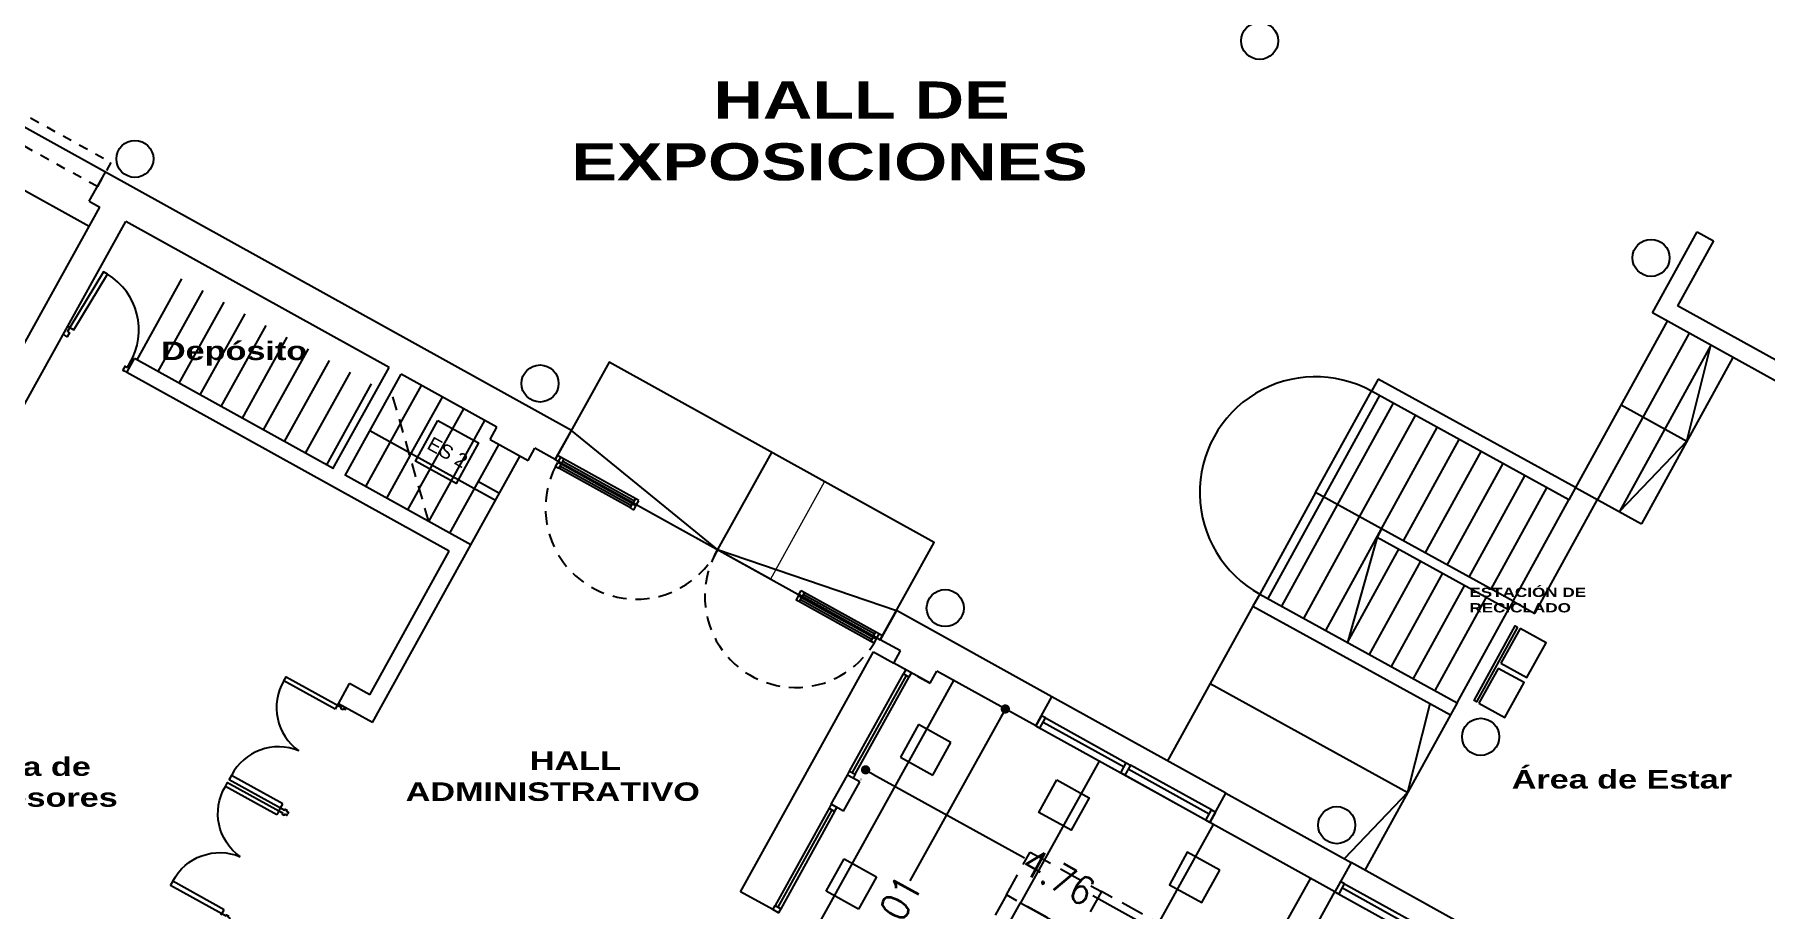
# Model space of a CAD drawing. Header units: millimetres. Extents: x -735 to -481, y 85 to 450.
# Drawn here: x -631.15 to -612.47, y 170.25 to 179.7 of the extents above; entities that cross this region are included whole.
import ezdxf
from ezdxf.enums import TextEntityAlignment as Align

# ---------------------------------------------------------------- set-up
doc = ezdxf.new("R2010")
doc.units = ezdxf.units.MM
doc.header["$PDMODE"] = 35
doc.header["$PDSIZE"] = -2
for name, pattern in [('ACAD_ISO02W100', [15, 12, -3]), ('DASHED', [0.75, 0.5, -0.25]), ('DASHEDX2', [38.1, 25.4, -12.7]), ('HIDDEN', [0.375, 0.25, -0.125])]:
    doc.linetypes.add(name, pattern=pattern)
doc.layers.get('0').update_dxf_attribs({"color": 6, "linetype": 'CONTINUOUS'})
doc.layers.get('Defpoints').update_dxf_attribs({"linetype": 'CONTINUOUS'})
for name, color, linetype in [('1', 1, 'CONTINUOUS'), ('A-CARPINTERIAS PUERTAS', 2, 'CONTINUOUS'), ('A-ESCALERAS', 6, 'CONTINUOUS'), ('A-MUROS', 5, 'CONTINUOUS'), ('CARTELES', 3, 'CONTINUOUS'), ('dib - cotas', 1, 'CONTINUOUS'), ('dib - equipamiento', 41, 'CONTINUOUS'), ('dib - muros', 5, 'CONTINUOUS'), ('dib - texto', 2, 'CONTINUOUS'), ('EQUIP-MUEBLES', 6, 'CONTINUOUS'), ('mobiliario aulas', 254, 'CONTINUOUS'), ('T-LOCALES', 7, 'CONTINUOUS')]:
    doc.layers.add(name, color=color, linetype=linetype)
doc.layers.add('2D-proy', color=1, linetype='DASHEDX2', lineweight=20)
doc.styles.add('ARIAL', font='swisseb.ttf', dxfattribs={"width": 1.32})
doc.styles.add('ROMANS', font='romans', dxfattribs={"width": 0.9})
doc.styles.add('STYLE1', font='swisseb.ttf', dxfattribs={"width": 1.32})
doc.styles.add('STYLE2', font='arial.ttf')
doc.dimstyles.new('COTAS1', dxfattribs={"dimtxt": 0.3, "dimasz": 0.1, "dimexe": 0.6, "dimexo": 0.2, "dimgap": 0.01, "dimtad": 0, "dimzin": 0, "dimdsep": 46, "dimtxsty": 'ROMANS', "dimblk": 'DOT', "dimcen": 2.5, "dimse1": 1, "dimse2": 1, "dimclrd": 256, "dimclre": 1, "dimclrt": 256, "dimadec": 0, "dimazin": 0, "dimtfac": 1, "dimtofl": 0, "dimtmove": 2, "dimatfit": 3, "dimldrblk": 'ARCHTICK', "dimfxl": 1, "dimtolj": 1, "dimtzin": 0, "dimarcsym": 0})

# ---------------------------------------------------------------- blocks, each defined once
blk = doc.blocks.new('PDOBLE')
for points in [[(0.00377, 0.05044), (0.00377, 0.04971), (0.00188, 0.04971), (0.00188, 0.04924), (0.00094, 0.04924), (0.00094, 0.04971), (0, 0.04971), (0, 0.05044)], [(0.00377, 0), (0.00377, 0.00073), (0.00188, 0.00073), (0.00188, 0.0012), (0.00094, 0.0012), (0.00094, 0.00073), (0, 0.00073), (0, 0)]]:
    blk.add_lwpolyline(points)
for points in [[(0.00377, 0.04782), (0.02826, 0.04782), (0.02826, 0.04971), (0.00377, 0.04971)], [(0.00377, 0.00262), (0.02826, 0.00262), (0.02826, 0.00073), (0.00377, 0.00073)]]:
    blk.add_lwpolyline(points, close=True)
for centre, start, end in [((0.00619, 0.04716), 276.31212, 1.7309), ((0.00619, 0.00328), 358.2691, 83.68788)]:
    blk.add_arc(centre, 0.02207, start, end)
blk = doc.blocks.new('P70')
at = {"color": 3}
blk.add_lwpolyline([(0.00062, 0.00254), (0.00189, 0.00254), (0.00189, 0.02032), (0.00062, 0.02032)], close=True, dxfattribs=at)
at = {"color": 2}
for points in [[(0, 0.00254), (0.00062, 0.00254), (0.00062, 0.00127), (0.00126, 0.00127), (0.00126, 0), (0.00062, 0), (0.00062, 0), (0, 0)], [(0.0203, 0.00254), (0.01967, 0.00254), (0.01967, 0.00127), (0.01904, 0.00127), (0.01904, 0), (0.01967, 0), (0.01967, 0), (0.0203, 0)]]:
    blk.add_lwpolyline(points, dxfattribs=at)
at = {"color": 1}
blk.add_arc((0.00189, 0.00254), 0.01778, 0, 90, dxfattribs=at)
blk = doc.blocks.new('_Dot')
at = {"color": 0, "linetype": 'ByBlock', "lineweight": -2}
blk.add_line((-0.5, 0), (-1, 0), dxfattribs=at)
at = {"color": 0, "linetype": 'ByBlock', "const_width": 0.5}
blk.add_lwpolyline([(-0.25, 0, 1), (0.25, 0, 1)], format="xyb", close=True, dxfattribs=at)
blk = doc.blocks.new('*D125')
at = {"layer": '1', "lineweight": -2, "transparency": 16777216}
for p, q in [((-622.097, 171.712), (-620.47, 170.811)), ((-618.106, 169.5), (-619.733, 170.402))]:
    blk.add_line(p, q, dxfattribs=at)
at = {"layer": 'Defpoints', "color": 0, "transparency": 16777216}
for p in [(-622.184, 171.761), (-622.184, 171.761), (-618.019, 169.452)]:
    blk.add_point(p, dxfattribs=at)
at = {"layer": '1', "lineweight": -2, "transparency": 16777216, "xscale": 0.1, "yscale": 0.1, "zscale": 0.1}
for p, rotation in [((-622.184, 171.761), 150.9999999999862), ((-618.019, 169.452), 330.9999999999862)]:
    blk.add_blockref('_Dot', p, dxfattribs=dict(at, rotation=rotation))
at = {"layer": '1', "transparency": 16777216, "insert": (-620.102, 170.606), "char_height": 0.3, "attachment_point": 5, "rotation": 331, "style": 'ROMANS'}
blk.add_mtext('\\A1;4.76', dxfattribs=at)
blk = doc.blocks.new('_ARCHTICK')
at = {"color": 0, "linetype": 'ByBlock', "const_width": 0.00381}
blk.add_lwpolyline([(-0.0127, -0.0127), (0.0127, 0.0127)], dxfattribs=at)
blk = doc.blocks.new('*D126')
at = {"layer": '1', "lineweight": -2, "transparency": 16777216}
for p, q in [((-620.725, 172.33), (-621.705, 170.562)), ((-623.057, 168.123), (-622.077, 169.892))]:
    blk.add_line(p, q, dxfattribs=at)
at = {"layer": 'Defpoints', "color": 0, "transparency": 16777216}
for p in [(-620.676, 172.418), (-620.676, 172.418), (-623.105, 168.036)]:
    blk.add_point(p, dxfattribs=at)
at = {"layer": '1', "lineweight": -2, "transparency": 16777216, "xscale": 0.1, "yscale": 0.1, "zscale": 0.1}
for p, rotation in [((-620.676, 172.418), 60.99999999998772), ((-623.105, 168.036), 240.9999999999877)]:
    blk.add_blockref('_Dot', p, dxfattribs=dict(at, rotation=rotation))
at = {"layer": '1', "transparency": 16777216, "insert": (-621.891, 170.227), "char_height": 0.3, "attachment_point": 5, "rotation": 61, "style": 'ROMANS'}
blk.add_mtext('\\A1;5.01', dxfattribs=at)
blk = doc.blocks.new('isla')
at = {"layer": 'dib - equipamiento'}
for points in [[(0.705, 1.75), (0.705, 0), (-0.705, 0), (-0.705, 1.75), (0.705, 1.75)], [(0.705, -1.75), (0.705, 0), (-0.705, 0), (-0.705, -1.75), (0.705, -1.75)]]:
    blk.add_lwpolyline(points, dxfattribs=at)
for points in [[(-1.005, 1.35), (-0.605, 1.35), (-0.605, 0.95), (-1.005, 0.95)], [(1.005, 1.35), (0.605, 1.35), (0.605, 0.95), (1.005, 0.95)], [(-1.005, -1.35), (-0.605, -1.35), (-0.605, -0.95), (-1.005, -0.95)], [(1.005, -1.35), (0.605, -1.35), (0.605, -0.95), (1.005, -0.95)]]:
    blk.add_lwpolyline(points, close=True, dxfattribs=at)
at = {"layer": 'dib - equipamiento', "linetype": 'HIDDEN'}
for points in [[(-0.88, 0.53), (0, 0.53), (0, 0), (-0.88, 0), (-0.88, 0.53)], [(0.88, 0.53), (0, 0.53), (0, 0), (0.88, 0), (0.88, 0.53)], [(-0.88, -0.53), (0, -0.53), (0, 0), (-0.88, 0), (-0.88, -0.53)], [(0.88, -0.53), (0, -0.53), (0, 0), (0.88, 0), (0.88, -0.53)]]:
    blk.add_lwpolyline(points, dxfattribs=at)

msp = doc.modelspace()

# ---------------------------------------------------------------- linework, layer by layer
at = {"color": 2}
for p, q in [((-625.534, 175.11), (-624.657, 174.624)), ((-625.53, 175.036), (-625.506, 175.079)), ((-625.471, 175.06), (-625.506, 175.079)), ((-625.499, 175.091), (-625.475, 175.135)), ((-625.471, 175.06), (-625.495, 175.016)), ((-624.699, 174.632), (-625.471, 175.06)), ((-625.464, 175.072), (-625.44, 175.115)), ((-625.53, 175.036), (-625.495, 175.016)), ((-624.723, 174.588), (-625.495, 175.016)), ((-622.027, 173.166), (-622.904, 173.652)), ((-622.899, 173.577), (-622.128, 173.15)), ((-622.875, 173.621), (-622.103, 173.193)), ((-622.103, 173.193), (-622.128, 173.15)), ((-622.103, 173.193), (-622.068, 173.174)), ((-622.097, 173.205), (-622.073, 173.249)), ((-622.062, 173.186), (-622.038, 173.229)), ((-622.093, 173.13), (-622.128, 173.15)), ((-622.093, 173.13), (-622.068, 173.174)), ((-622.356, 171.748), (-621.774, 172.798)), ((-622.295, 171.714), (-621.713, 172.764)), ((-620.243, 172.321), (-619.37, 171.836)), ((-620.348, 172.236), (-619.43, 171.727)), ((-618.469, 171.194), (-619.386, 171.703)), ((-618.452, 171.328), (-619.326, 171.812)), ((-622.579, 171.346), (-623.161, 170.296)), ((-622.518, 171.312), (-623.099, 170.262)), ((-617.118, 170.445), (-616.047, 169.851)), ((-617.014, 170.53), (-615.986, 169.961))]:
    msp.add_line(p, q, dxfattribs=at)
at = {"color": 5}
for p, q in [((-618.469, 171.194), (-618.294, 171.509)), ((-618.294, 171.509), (-616.943, 170.76)), ((-617.118, 170.445), (-618.469, 171.194)), ((-616.943, 170.76), (-617.118, 170.445))]:
    msp.add_line(p, q, dxfattribs=at)
at = {"color": 2}
for points in [[(-624.633, 174.668), (-625.51, 175.154)], [(-624.668, 174.688), (-624.692, 174.644)], [(-624.657, 174.624), (-624.633, 174.668)], [(-622.904, 173.652), (-622.879, 173.696)], [(-622.879, 173.696), (-622.003, 173.21)], [(-622.844, 173.677), (-622.869, 173.633)]]:
    msp.add_lwpolyline(points, dxfattribs=at)
for points in [[(-624.723, 174.588), (-624.699, 174.632), (-624.664, 174.613), (-624.688, 174.569)], [(-622.899, 173.577), (-622.875, 173.621), (-622.91, 173.641), (-622.934, 173.597)], [(-621.75, 172.841), (-621.774, 172.798), (-621.713, 172.764), (-621.689, 172.807)], [(-620.348, 172.236), (-620.304, 172.211), (-620.243, 172.321), (-620.287, 172.345)], [(-622.38, 171.704), (-622.356, 171.748), (-622.295, 171.714), (-622.319, 171.67)], [(-619.386, 171.703), (-619.43, 171.727), (-619.37, 171.836), (-619.326, 171.812)], [(-622.555, 171.389), (-622.579, 171.346), (-622.518, 171.312), (-622.493, 171.355)], [(-618.469, 171.194), (-618.513, 171.218), (-618.452, 171.328), (-618.408, 171.303)], [(-617.118, 170.445), (-617.074, 170.421), (-617.014, 170.53), (-617.057, 170.555)], [(-623.185, 170.252), (-623.161, 170.296), (-623.099, 170.262), (-623.124, 170.218)]]:
    msp.add_lwpolyline(points, close=True, dxfattribs=at)
at = {"layer": '1'}
for p, q in [((-623.781, 174.138), (-625.36, 175.425)), ((-623.199, 175.188), (-623.781, 174.138)), ((-623.781, 174.138), (-621.852, 173.481)), ((-623.535, 170.446), (-622.1, 173.035)), ((-622.1, 173.035), (-621.881, 172.914)), ((-623.185, 170.252), (-623.535, 170.446))]:
    msp.add_line(p, q, dxfattribs=at)
for points in [[(-625.534, 175.11), (-622.027, 173.166), (-621.445, 174.216), (-624.952, 176.16)], [(-615.146, 173.302), (-615.59, 172.494), (-615.617, 172.509), (-615.172, 173.316)]]:
    msp.add_lwpolyline(points, close=True, dxfattribs=at)
for points in [[(-615.12, 173.287), (-615.327, 172.911)], [(-615.327, 172.911), (-615.047, 172.756), (-614.839, 173.133), (-615.12, 173.287)], [(-615.357, 172.856), (-615.564, 172.48)], [(-615.564, 172.48), (-615.284, 172.325), (-615.077, 172.702), (-615.357, 172.856)]]:
    msp.add_lwpolyline(points, dxfattribs=at)
at = {"layer": '2D-proy'}
for p in [(-623.208, 173.821), (-622.027, 173.166)]:
    msp.add_line(p, (-625.534, 175.11), dxfattribs=at)
msp.add_lwpolyline([(-625.534, 175.11), (-623.208, 173.821), (-622.626, 174.87), (-624.952, 176.16)], close=True, dxfattribs=at)
at = {"layer": 'A-ESCALERAS', "linetype": 'DASHED', "ltscale": 2}
for p, q in [((-630.048, 176.187), (-629.444, 177.278)), ((-629.821, 176.061), (-629.216, 177.151)), ((-629.593, 175.935), (-628.989, 177.025)), ((-629.366, 175.809), (-628.761, 176.899)), ((-629.138, 175.683), (-628.534, 176.773)), ((-628.911, 175.557), (-628.307, 176.647)), ((-628.684, 175.431), (-628.079, 176.521)), ((-628.456, 175.305), (-627.852, 176.395)), ((-628.229, 175.179), (-627.624, 176.269)), ((-628.001, 175.053), (-627.397, 176.143)), ((-627.204, 175.502), (-627.582, 174.82)), ((-627.102, 175.149), (-627.354, 174.694)), ((-627.001, 174.795), (-627.127, 174.568))]:
    msp.add_line(p, q, dxfattribs=at)
at = {"layer": 'A-ESCALERAS'}
for p, q in [((-613.532, 176.605), (-614.521, 174.807)), ((-613.296, 176.474), (-614.284, 174.678)), ((-613.06, 176.343), (-614.048, 174.548)), ((-612.824, 176.212), (-613.811, 174.418)), ((-613.321, 175.309), (-613.06, 176.343)), ((-627.204, 175.502), (-626.977, 175.91)), ((-616.638, 175.801), (-617.843, 173.61)), ((-617.328, 174.753), (-616.725, 175.849)), ((-627.102, 175.149), (-626.75, 175.784)), ((-627.001, 174.795), (-626.522, 175.658)), ((-617.089, 174.622), (-616.486, 175.717)), ((-614.03, 175.7), (-613.321, 175.309)), ((-626.179, 174.669), (-627.534, 175.421)), ((-626.899, 174.442), (-626.295, 175.532)), ((-616.852, 174.492), (-616.25, 175.587)), ((-616.616, 174.362), (-616.013, 175.457)), ((-626.672, 174.316), (-626.14, 175.275)), ((-616.379, 174.232), (-615.776, 175.327)), ((-613.321, 175.309), (-614.048, 174.548)), ((-626.445, 174.19), (-625.913, 175.149)), ((-616.143, 174.101), (-615.54, 175.197)), ((-615.906, 173.971), (-615.303, 175.066)), ((-626.363, 174.874), (-626.135, 174.748)), ((-615.371, 174.383), (-615.067, 174.936)), ((-617.328, 174.753), (-617.93, 173.658)), ((-616.616, 174.362), (-617.328, 174.753)), ((-615.196, 173.581), (-614.594, 174.676)), ((-615.135, 174.253), (-614.83, 174.806)), ((-614.661, 173.993), (-614.284, 174.678)), ((-617.691, 173.527), (-617.089, 174.622)), ((-617.455, 173.396), (-616.852, 174.492)), ((-617.218, 173.266), (-616.616, 174.362)), ((-616.664, 174.274), (-616.982, 173.136)), ((-616.982, 173.136), (-616.428, 174.143)), ((-615.433, 173.711), (-615.135, 174.253)), ((-616.745, 173.006), (-616.191, 174.013)), ((-614.96, 173.45), (-614.661, 173.993)), ((-616.509, 172.876), (-615.955, 173.883)), ((-615.718, 173.753), (-616.272, 172.746)), ((-616.035, 172.616), (-615.481, 173.623)), ((-615.196, 173.581), (-614.96, 173.45)), ((-615.799, 172.485), (-615.245, 173.493))]:
    msp.add_line(p, q, dxfattribs=at)
at = {"layer": 'A-ESCALERAS', "linetype": 'DASHED', "ltscale": 0.3}
msp.add_line((-626.899, 174.442), (-627.301, 175.842), dxfattribs=at)
at = {"layer": 'A-ESCALERAS'}
msp.add_lwpolyline([(-626.8, 175.531), (-626.363, 175.289), (-626.605, 174.852), (-627.042, 175.094)], close=True, dxfattribs=at)
msp.add_lwpolyline([(-614.521, 174.809), (-613.811, 174.418)], dxfattribs=at)
msp.add_arc((-617.328, 174.754), 1.25, 61.1505, 241.2025, dxfattribs=at)
at = {"layer": 'A-ESCALERAS', "color": 1, "linetype": 'DASHED', "ltscale": 0.3}
for centre, start, end in [((-624.656, 174.586), 152.7913, 332.9082), ((-622.937, 173.633), 149.0918, 329.2087)]:
    msp.add_arc(centre, 0.983, start, end, dxfattribs=at)
at = {"layer": 'A-MUROS'}
for p, q in [((-630.563, 177.898), (-630.389, 178.213)), ((-630.563, 177.898), (-630.389, 178.213)), ((-630.563, 177.898), (-630.389, 178.213)), ((-630.563, 177.898), (-630.389, 178.213)), ((-625.36, 175.425), (-630.389, 178.213)), ((-625.36, 175.425), (-630.389, 178.213)), ((-630.563, 177.898), (-630.449, 177.835)), ((-630.563, 177.898), (-630.449, 177.835)), ((-634.739, 169.437), (-630.17, 177.68)), ((-632.852, 173.501), (-630.449, 177.835)), ((-627.327, 176.104), (-630.17, 177.68)), ((-613.692, 176.693), (-613.207, 177.568)), ((-613.207, 177.568), (-613.032, 177.471)), ((-613.032, 177.471), (-613.42, 176.771)), ((-609.222, 174.444), (-613.42, 176.771)), ((-599.786, 168.985), (-613.692, 176.693)), ((-630.158, 176.05), (-630.074, 176.202)), ((-627.932, 175.014), (-630.074, 176.202)), ((-626.677, 174.121), (-630.158, 176.05)), ((-627.933, 175.011), (-627.327, 176.104)), ((-627.802, 174.938), (-627.196, 176.032)), ((-626.164, 175.459), (-627.196, 176.032)), ((-616.653, 175.979), (-616.725, 175.849)), ((-614.522, 174.807), (-616.653, 175.979)), ((-614.594, 174.676), (-616.725, 175.849)), ((-626.237, 175.328), (-626.164, 175.459)), ((-625.534, 175.11), (-625.36, 175.425)), ((-626.237, 175.328), (-625.825, 175.1)), ((-625.825, 175.1), (-625.753, 175.232)), ((-625.534, 175.11), (-625.753, 175.232)), ((-626.445, 174.19), (-627.8, 174.941)), ((-614.521, 174.807), (-614.594, 174.676)), ((-617.265, 174.662), (-617.265, 174.662)), ((-616.616, 174.362), (-616.664, 174.274)), ((-615.196, 173.581), (-616.616, 174.362)), ((-627.535, 172.572), (-626.677, 174.121)), ((-627.508, 172.271), (-626.445, 174.19)), ((-616.664, 174.274), (-615.245, 173.493)), ((-617.93, 173.658), (-618.003, 173.527)), ((-617.93, 173.658), (-615.799, 172.486)), ((-615.196, 173.581), (-615.245, 173.493)), ((-618.003, 173.527), (-615.871, 172.355)), ((-621.808, 173.045), (-622.027, 173.166)), ((-621.881, 172.914), (-621.808, 173.045)), ((-621.75, 172.841), (-621.881, 172.914)), ((-621.487, 172.696), (-621.415, 172.827)), ((-620.348, 172.236), (-621.415, 172.827)), ((-627.875, 172.475), (-627.754, 172.694)), ((-627.535, 172.572), (-627.754, 172.694)), ((-627.754, 172.694), (-627.754, 172.694)), ((-627.754, 172.694), (-627.754, 172.694)), ((-621.619, 172.769), (-621.487, 172.696)), ((-627.508, 172.271), (-627.875, 172.475)), ((-615.799, 172.486), (-615.871, 172.355)), ((-622.233, 171.657), (-622.234, 171.658)), ((-617.72, 169.979), (-617.38, 170.591)), ((-617.457, 169.833), (-617.118, 170.445))]:
    msp.add_line(p, q, dxfattribs=at)
for points in [[(-620.173, 172.55), (-621.852, 173.481), (-622.027, 173.166)], [(-615.799, 172.485), (-615.871, 172.354)]]:
    msp.add_lwpolyline(points, dxfattribs=at)
at = {"layer": 'dib - cotas'}
for p, q in [((-630.389, 178.213), (-632.129, 179.178)), ((-625.452, 175.094), (-624.68, 174.666)), ((-624.711, 174.61), (-625.483, 175.038)), ((-615.67, 173.841), (-615.371, 174.383)), ((-622.887, 173.599), (-622.116, 173.171)), ((-622.085, 173.227), (-622.857, 173.655)), ((-618.003, 173.527), (-618.927, 171.86)), ((-622.325, 171.731), (-621.743, 172.781)), ((-618.294, 171.509), (-620.173, 172.55)), ((-616.336, 171.51), (-616.092, 172.476)), ((-620.268, 172.277), (-619.394, 171.793)), ((-618.476, 171.284), (-619.35, 171.768)), ((-616.329, 171.522), (-617.017, 170.801)), ((-622.548, 171.329), (-623.13, 170.279)), ((-614.757, 169.548), (-616.943, 170.76)), ((-617.038, 170.487), (-616.01, 169.917))]:
    msp.add_line(p, q, dxfattribs=at)
for points in [[(-618.465, 172.693), (-616.333, 171.516)], [(-615.871, 172.355), (-616.794, 170.677)]]:
    msp.add_lwpolyline(points, dxfattribs=at)
at = {"layer": 'dib - equipamiento'}
msp.add_line((-622.739, 170.005), (-621.231, 172.725), dxfattribs=at)
at = {"layer": 'dib - muros'}
for p, q in [((-621.808, 173.045), (-622.027, 173.166)), ((-621.881, 172.914), (-621.808, 173.045)), ((-621.487, 172.696), (-621.881, 172.914)), ((-621.487, 172.696), (-621.415, 172.827)), ((-620.348, 172.236), (-621.415, 172.827)), ((-620.348, 172.236), (-620.173, 172.55)), ((-622.555, 171.389), (-622.38, 171.704)), ((-622.248, 171.631), (-622.38, 171.704)), ((-622.422, 171.316), (-622.248, 171.631)), ((-622.422, 171.316), (-622.555, 171.389))]:
    msp.add_line(p, q, dxfattribs=at)
msp.add_lwpolyline([(-620.173, 172.55), (-621.852, 173.481), (-622.027, 173.166)], dxfattribs=at)
for centre in [(-617.931, 179.629), (-630.071, 178.355), (-613.706, 177.287), (-625.698, 175.931), (-621.325, 173.507), (-615.545, 172.117), (-617.099, 171.164), (-617.099, 171.164)]:
    msp.add_circle(centre, 0.2, dxfattribs=at)
at = {"layer": 'EQUIP-MUEBLES', "linetype": 'DASHED', "ltscale": 0.2}
msp.add_lwpolyline([(-630.33, 178.318), (-630.476, 178.056), (-632.216, 179.02), (-632.071, 179.283)], close=True, dxfattribs=at)
at = {"layer": 'EQUIP-MUEBLES'}
msp.add_lwpolyline([(-630.566, 177.625), (-632.202, 178.532), (-634.054, 175.191), (-634.444, 175.407)], dxfattribs=at)
at = {"layer": 'mobiliario aulas', "linetype": 'ACAD_ISO02W100'}
for points in [[(-621.458, 171.705), (-621.264, 172.055), (-621.614, 172.249), (-621.808, 171.899)], [(-622.066, 170.607), (-622.26, 170.257), (-622.61, 170.451), (-622.416, 170.801)]]:
    msp.add_lwpolyline(points, close=True, dxfattribs=at)

# ---------------------------------------------------------------- block references
at = {"layer": 'A-CARPINTERIAS PUERTAS'}
for name, p, xscale, yscale, zscale, rotation in [('P70', (-630.844, 176.462), 39.41458427852136, 39.41458427852136, 39.41458427852136, 328.9884746834791), ('PDOBLE', (-627.79, 172.428), 25.87218218443747, 25.87218218443747, 25.87218218443747, 150.9999999999863), ('PDOBLE', (-629.055, 170.145), -25.87218218443747, 25.87218218443747, 25.87218218443818, 331)]:
    msp.add_blockref(name, p, dxfattribs=dict(at, xscale=xscale, yscale=yscale, zscale=zscale, rotation=rotation))
at = {"layer": 'mobiliario aulas', "linetype": 'ACAD_ISO02W100', "rotation": 150.9999999999872}
msp.add_blockref('isla', (-619.895, 169.984), dxfattribs=at)

# ---------------------------------------------------------------- texts
at = {"layer": 'CARTELES', "style": 'STYLE2'}
msp.add_text('ES 2', height=0.15, rotation=331, dxfattribs=at).set_placement((-626.732, 175.123), align=Align.CENTER)
at = {"layer": 'dib - texto', "insert": (-615.667, 173.727), "char_height": 0.1, "width": 2.0056, "attachment_point": 1, "style": 'STYLE1'}
msp.add_mtext('ESTACIÓN DE RECICLADO', dxfattribs=at)
at = {"layer": 'T-LOCALES', "width": 3.74704, "attachment_point": 1, "style": 'ARIAL'}
for s, insert, char_height in [('\\pi0.092279;HALL DE\\P\\pi-1.4439;EXPOSICIONES', (-623.917, 179.191), 0.4), ('\\pi0.92176;Depósito', (-630.711, 176.384), 0.2), ('\\pi1.063;Sala de \\P\\pi0.71819;Profesores', (-632.901, 171.896), 0.2), ('\\pi1.3506;HALL \\P\\pi0.010705;ADMINISTRATIVO', (-627.159, 171.959), 0.2), ('\\pi0.41733;Área de Estar', (-615.627, 171.759), 0.2)]:
    msp.add_mtext(s, dxfattribs=dict(at, insert=insert, char_height=char_height))

# ---------------------------------------------------------------- dimensions: what is measured, and where the dimension line sits
at = {"layer": '1'}
for base, p1, p2, angle, picture, middle in [((-620.676, 172.418), (-623.105, 168.036), (-620.676, 172.418), 61, '*D126', (-621.891, 170.227)), ((-622.184, 171.761), (-618.019, 169.452), (-622.184, 171.761), 331, '*D125', (-620.102, 170.606))]:
    dim = msp.add_linear_dim(base=base, p1=p1, p2=p2, angle=angle, dimstyle='COTAS1', dxfattribs=at)
    dim.commit()
    dim.dimension.update_dxf_attribs({"geometry": picture, "text_midpoint": middle})

doc.saveas('drawing.dxf')
